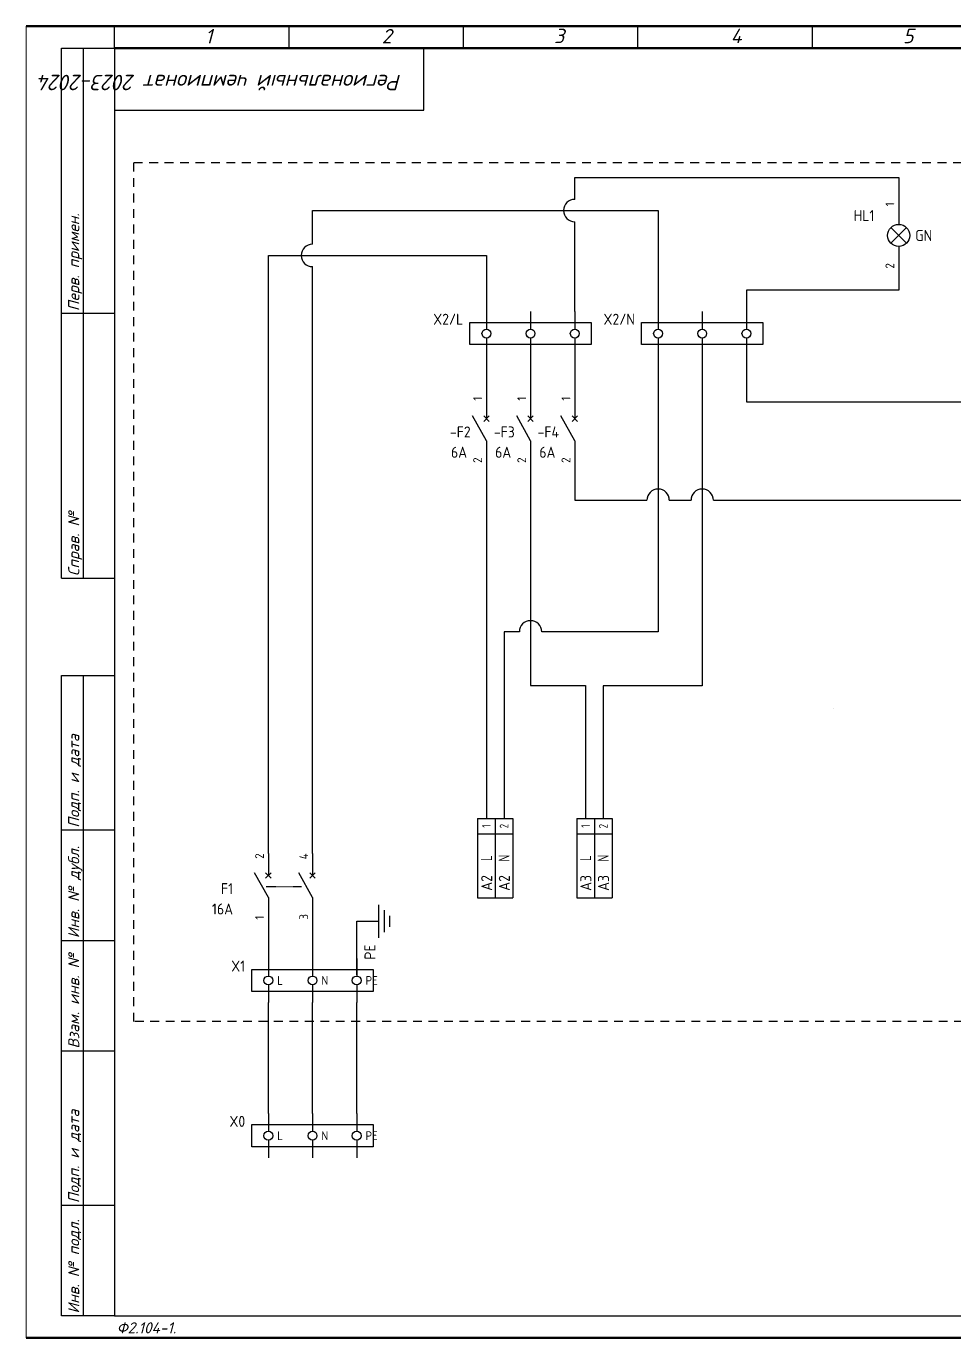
# Model space of a CAD drawing. Header units: millimetres. Extents: x 0 to 53000, y -591 to 24400.
# Drawn here: x 3951 to 4161, y 286.9 to 583.9 of the extents above; entities that cross this region are included whole.
import ezdxf
from ezdxf.enums import TextEntityAlignment as Align

# ---------------------------------------------------------------- set-up
doc = ezdxf.new("R2010")
doc.units = ezdxf.units.MM
for name, pattern in [('Caddy_Dash', [3.5, 2, -1.5]), ('Caddy_Solid', [0]), ('HIDDEN2', [0.1875, 0.125, -0.0625])]:
    doc.linetypes.add(name, pattern=pattern)
doc.layers.add('4', color=4, linetype='Continuous', lineweight=15)
doc.layers.add('Основная', color=7, linetype='Continuous', lineweight=30)
for name, color, linetype in [('BLK_12_THHN', 9, 'Continuous'), ('DESC', 150, 'Continuous'), ('LINK', 9, 'HIDDEN2'), ('MISC', 7, 'Continuous'), ('SYMS', 7, 'Continuous'), ('TAGFIXED', 7, 'Continuous'), ('TAGS', 150, 'Continuous'), ('TERMS', 123, 'Continuous'), ('WIRES', 7, 'Continuous'), ('YEL_14_THHN', 7, 'Continuous')]:
    doc.layers.add(name, color=color, linetype=linetype)
doc.layers.add('Привязки', color=2, linetype='Continuous', lineweight=0, plot=False, transparency=0.8)
doc.layers.add('рамка', color=253, linetype='Continuous', lineweight=5, transparency=0.8)
doc.styles.add('WD_IEC', font='ISOCP2.shx', dxfattribs={"width": 0.9, "height": 4})
doc.styles.add('текст', font='isocpeui.ttf')

# ---------------------------------------------------------------- blocks, each defined once
blk = doc.blocks.new('VDB1308')
for p, q in [((0, 5), (0, 1)), ((10, 5), (10, 1)), ((20, 5), (20, 1)), ((0, -1), (0, -5)), ((10, -1), (10, -5)), ((20, -1), (20, -5))]:
    blk.add_line(p, q)
blk.add_lwpolyline([(-3.75, 2.5), (23.75, 2.5), (23.75, -2.5), (-3.75, -2.5)], close=True)
for centre in [(0, 0), (10, 0), (20, 0)]:
    blk.add_circle(centre, 1)
at = {"style": 'WD_IEC'}
for tag, p in [('INST', (-5.25, 9)), ('LOC', (-5.25, 5.5)), ('TAG1', (-5.25, 2)), ('XREF', (-5.25, -2.85)), ('DESC1', (-5.25, -6.85)), ('DESC2', (-5.25, -10.35)), ('DESC3', (-5.25, -13.85))]:
    blk.add_attdef(tag, text='', height=2.5, dxfattribs=at).set_placement(p, align=Align.RIGHT)
for tag, p, height, flags in [('MFG', (26.25, 4.5), 1.5, 9), ('X2TERM01', (0, 5), 0.32, 1), ('X2TERM02', (10, 5), 0.32, 1), ('X2TERM03', (20, 5), 0.32, 1), ('CAT', (26.25, 2), 1.5, 9), ('X4TERM01', (-1, 0), 0.32, 1), ('X1TERM03', (21, 0), 0.32, 1), ('X8TERM01', (0, -5), 0.32, 1), ('X8TERM02', (10, -5), 0.32, 1), ('X8TERM03', (20, -5), 0.32, 1), ('ASSYCODE', (24.75, -4), 1, 1), ('FAMILY', (24.75, -5.5), 1, 1), ('CATDESC', (24.75, -7), 1, 1)]:
    blk.add_attdef(tag, p, '', height=height, dxfattribs=dict(at, flags=flags))
for tag, p in [('TERM01', (2, 0)), ('TERM02', (12, 0)), ('TERM03', (22, 0))]:
    blk.add_attdef(tag, text='', height=2, dxfattribs=at).set_placement(p, align=Align.MIDDLE_LEFT)
blk = doc.blocks.new('VCB1')
for p, q in [((0, 7.5), (0, 2.5)), ((0, -2.5), (-3.12, 3.12)), ((0.62, 1.88), (-0.62, 3.12)), ((-0.62, 1.88), (0.62, 3.12)), ((0, -2.5), (0, -7.5))]:
    blk.add_line(p, q)
at = {"style": 'WD_IEC'}
for tag, p in [('INST', (-8, 5.25)), ('LOC', (-8, 1.75)), ('TAG1', (-8, -1.75)), ('RATING1', (-8, -6.35)), ('DESC1', (-8, -14.35)), ('DESC2', (-8, -17.85)), ('DESC3', (-8, -21.35))]:
    blk.add_attdef(tag, text='', height=2.5, dxfattribs=at).set_placement(p, align=Align.RIGHT)
blk.add_attdef('TERM01', text='', height=2, rotation=90, dxfattribs=at).set_placement((-1, 7.5), align=Align.RIGHT)
at = {"style": 'WD_IEC', "flags": 1}
for tag, p, height in [('X2TERM01', (0, 7.5), 0.32), ('MFG', (2.75, 6.5), 1.5), ('CAT', (2.75, 4), 1.5), ('X4LINK', (-2, 0), 0.32), ('X1LINK', (-0.5, 0), 0.32), ('X8TERM02', (0, -7.5), 0.32), ('ASSYCODE', (1, -9), 1), ('FAMILY', (1, -10.5), 1), ('CATDESC', (1, -12), 1), ('CONTACT', (1, -13.5), 1), ('COMMON', (2.25, -14.75), 1)]:
    blk.add_attdef(tag, p, '', height=height, dxfattribs=at)
at = {"style": 'WD_IEC'}
blk.add_attdef('TERM02', (-1, -7.5), '', height=2, rotation=90, dxfattribs=at)
at = {"lineweight": 15, "style": 'WD_IEC'}
blk.add_attdef('XREF', text='', height=2.5, dxfattribs=at).set_placement((-8, -10.35), align=Align.RIGHT)
blk = doc.blocks.new('VCB2')
for p, q in [((0, 7.5), (0, 2.5)), ((0, -2.5), (-3.12, 3.12)), ((0.62, 1.88), (-0.62, 3.12)), ((-0.62, 1.88), (0.62, 3.12)), ((0, -2.5), (0, -7.5))]:
    blk.add_line(p, q)
at = {"style": 'WD_IEC'}
blk.add_attdef('TERM01', text='', height=2, rotation=90, dxfattribs=at).set_placement((-1, 7.5), align=Align.RIGHT)
at = {"style": 'WD_IEC', "flags": 1}
for tag, p, height in [('X2TERM01', (0, 7.5), 0.32), ('X4LINK', (-2.5, 0), 0.32), ('X1LINK', (-0.5, 0), 0.32), ('X8TERM02', (0, -7.5), 0.32), ('FAMILY', (1, -10.5), 1), ('CONTACT', (1, -13.5), 1)]:
    blk.add_attdef(tag, p, '', height=height, dxfattribs=at)
at = {"style": 'WD_IEC'}
for tag, p in [('INST', (-8, 2.65)), ('LOC', (-8, -0.35)), ('TAG2', (-8, -3.35)), ('DESC1', (-8, -13.35)), ('DESC2', (-8, -16.35)), ('DESC3', (-8, -19.35))]:
    blk.add_attdef(tag, text='', height=2.5, dxfattribs=at).set_placement(p, align=Align.RIGHT)
blk.add_attdef('TERM02', (-1, -7.5), '', height=2, rotation=90, dxfattribs=at)
at = {"style": 'WD_IEC', "flags": 1}
blk.add_attdef('RATING1', text='', height=2.5, dxfattribs=at).set_placement((-8, -6.35), align=Align.RIGHT)
at = {"lineweight": 15, "style": 'WD_IEC'}
blk.add_attdef('XREF', text='', height=2.5, dxfattribs=at).set_placement((-8, -10.35), align=Align.RIGHT)
blk = doc.blocks.new('VGND2')
for p, q in [((0, 0), (0, -5)), ((-3.75, -5), (3.75, -5)), ((-2.5, -6.25), (2.5, -6.25)), ((-1.25, -7.5), (1.25, -7.5))]:
    blk.add_line(p, q)
at = {"style": 'WD_IEC'}
for tag, p in [('INST', (-5.25, 2.75)), ('LOC', (-5.25, -0.75)), ('TAG1', (-5.25, -4.25))]:
    blk.add_attdef(tag, text='', height=2.5, dxfattribs=at).set_placement(p, align=Align.RIGHT)
at = {"style": 'WD_IEC', "flags": 1}
blk.add_attdef('X2TERM01', (0, 0), '', height=0.32, dxfattribs=at)
blk = doc.blocks.new('VLT1G')
for p, q in [((0, 7.5), (0, 2.5)), ((-1.77, -1.77), (1.77, 1.77)), ((1.77, -1.77), (-1.77, 1.77)), ((0, -2.5), (0, -7.5))]:
    blk.add_line(p, q)
blk.add_circle((0, 0), 2.5)
at = {"style": 'WD_IEC'}
for tag, p in [('INST', (-5.5, 10.25)), ('LOC', (-5.5, 6.75)), ('TAG1', (-5.5, 3.25)), ('DESC1', (-5.5, -6.35)), ('DESC2', (-5.5, -9.85)), ('DESC3', (-5.5, -13.35))]:
    blk.add_attdef(tag, text='', height=2.5, dxfattribs=at).set_placement(p, align=Align.RIGHT)
blk.add_attdef('TERM01', text='', height=2, rotation=90, dxfattribs=at).set_placement((-1, 7.5), align=Align.RIGHT)
at = {"style": 'WD_IEC', "flags": 1}
for tag, p, height in [('X2TERM01', (0, 7.5), 0.32), ('X4LINK', (-3, 0), 0.32), ('X1LINK', (3, 0), 0.32), ('ASSYCODE', (1, -4), 1), ('FAMILY', (1, -5.5), 1), ('X8TERM02', (0, -7.5), 0.32), ('CATDESC', (1, -7), 1)]:
    blk.add_attdef(tag, p, '', height=height, dxfattribs=at)
at = {"style": 'WD_IEC', "flags": 9}
for tag, p in [('MFG', (-6, -0.25)), ('CAT', (-6, -2.75))]:
    blk.add_attdef(tag, text='', height=1.5, dxfattribs=at).set_placement(p, align=Align.RIGHT)
at = {"style": 'WD_IEC'}
blk.add_attdef('TERM02', (-1, -7.5), '', height=2, rotation=90, dxfattribs=at)
at = {"lineweight": 13, "style": 'WD_IEC'}
blk.add_attdef('COLOR', text='', height=2.5, dxfattribs=at).set_placement((3.75, 0), align=Align.MIDDLE_LEFT)
at = {"lineweight": 15, "style": 'WD_IEC'}
for tag, p in [('XREF', (-5.5, -18)), ('WDTAGALT', (-5.5, -21))]:
    blk.add_attdef(tag, text='', height=2.5, dxfattribs=at).set_placement(p, align=Align.RIGHT)
blk = doc.blocks.new('*U106')
for p, q in [((8, 232), (8, 292)), ((8, 292), (20, 292)), ((13, 232), (13, 292)), ((90, 292), (90, 292)), ((90, 292), (90, 292)), ((90, 278), (90, 292)), ((90, 292), (90, 292)), ((90, 292), (90, 292)), ((90, 292), (90, 292)), ((20, 278), (90, 278)), ((8, 232), (20, 232)), ((8, 172), (8, 232)), ((13, 172), (13, 232)), ((8, 172), (20, 172)), ((8, 115), (8, 150)), ((8, 150), (20, 150)), ((13, 115), (13, 150)), ((8, 90), (8, 115)), ((8, 115), (20, 115)), ((13, 90), (13, 115)), ((8, 65), (8, 90)), ((8, 90), (20, 90)), ((13, 65), (13, 90)), ((8, 30), (8, 65)), ((8, 65), (20, 65)), ((13, 30), (13, 65)), ((230, 60), (415, 60)), ((230, 60), (230, 5)), ((237, 60), (237, 35)), ((247, 60), (247, 5)), ((270, 60), (270, 5)), ((285, 60), (285, 5)), ((295, 60), (295, 5)), ((415, 60), (415, 60)), ((415, 60), (415, 60)), ((295, 45), (415, 45)), ((365, 45), (365, 20)), ((380, 45), (380, 25)), ((397, 45), (397, 25)), ((230, 40), (295, 40)), ((365, 40), (415, 40)), ((230, 35), (295, 35)), ((8, 5), (8, 30)), ((8, 30), (20, 30)), ((13, 5), (13, 30)), ((365, 25), (415, 25)), ((385, 25), (385, 20)), ((295, 20), (415, 20)), ((365, 20), (365, 5)), ((20, 5), (8, 5))]:
    blk.add_line(p, q)
blk.add_lwpolyline([(20, 5), (415, 5), (415, 292), (20, 292)], close=True)
at = {"layer": '4'}
for p, q in [((230, 55), (295, 55)), ((230, 50), (295, 50)), ((230, 45), (295, 45)), ((370, 40), (370, 25)), ((375, 40), (375, 25)), ((230, 30), (295, 30)), ((230, 25), (295, 25)), ((230, 20), (295, 20)), ((230, 15), (295, 15)), ((230, 10), (295, 10))]:
    blk.add_line(p, q, dxfattribs=at)
at = {"layer": 'Привязки'}
blk.add_lwpolyline([(0, 0), (420, 0), (420, 297), (0, 297)], close=True, dxfattribs=at)
at = {"layer": 'рамка'}
blk.add_lwpolyline([(0, 297), (420, 297), (420, 0), (0, 0)], close=True, dxfattribs=at)
at = {"style": 'текст'}
for s, p in [('Перв. примен.', (12, 232.5)), ('Справ. №', (12, 172.5)), ('Подп. и дата', (12, 115.5)), ('Инв. № дубл.', (12, 90.5)), ('Взам. инв. №', (12, 65.5)), ('Подп. и дата', (12, 30.5)), ('Инв. № подл.', (12, 5.5))]:
    blk.add_text(s, height=2.5, rotation=90, dxfattribs=at).set_placement(p)
for s, height, p in [('Лит.', 2.5, (365.5, 41)), ('Масса', 2.5, (380.5, 41)), ('Масштаб', 2.5, (397.5, 41)), ('Изм.', 2.5, (230.5, 36)), ('Лист', 2.5, (237.5, 36)), ('№ Докум.', 2.5, (247.5, 36)), ('Подп.', 2.5, (270.5, 36)), ('Дата', 2.5, (285.5, 36)), ('Разраб.', 2.5, (230.5, 31)), ('Пров.', 2.5, (230.5, 26)), ('Т.контр.', 2.5, (230.5, 21)), ('Лист', 2.5, (365.5, 21)), ('Листов', 2.5, (385.5, 21)), ('Н.контр.', 2.5, (230.5, 11)), ('Утв.', 2.5, (230.5, 6)), ('Ф2.104-1а.', 0.005, (20, 4.99)), ('Ф2.104-1.', 2.5, (20.5, 1)), ('Формат', 2.5, (365.5, 1)), ('А3', 2.5, (380.5, 1)), ('А4', 0.025, (419.61, 0.01)), ('А2', 0.00833, (419.87, 0)), ('А1', 0.00625, (419.9, 0)), ('А0', 0.005, (419.92, 0))]:
    blk.add_text(s, height=height, dxfattribs=at).set_placement(p)
for tag, p, height in [('12', (90, 292), 0.00000373), ('13', (90, 292), 0.00000373), ('27', (90, 292), 0.00000522), ('29', (105, 279), 3.5), ('28', (415, 60), 0.0000438), ('ИЗМ4', (230.5, 56), 2.5), ('ЛИСТИЗМ4', (237.5, 56), 2.5), ('№ДОКУМИЗМ4', (247.5, 56), 2.5), ('ПОДПИЗМ4', (270.5, 56), 2.5), ('ДАТАИЗМ4', (285.5, 56), 2.5), ('ИЗМ3', (230.5, 51), 2.5), ('ЛИСТИЗМ3', (237.5, 51), 2.5), ('№ДОКУМИЗМ3', (247.5, 51), 2.5), ('ПОДПИЗМ3', (270.5, 51), 2.5), ('ДАТАИЗМ3', (285.5, 51), 2.5), ('ОБОЗНАЧЕНИЕ', (300, 51), 5), ('ИЗМ2', (230.5, 46), 2.5), ('ЛИСТИЗМ2', (237.5, 46), 2.5), ('№ДОКУМИЗМ2', (247.5, 46), 2.5), ('ПОДПИЗМ2', (270.5, 46), 2.5), ('ДАТАИЗМ2', (285.5, 46), 2.5), ('ИЗМ1', (230.5, 41), 2.5), ('ЛИСТИЗМ1', (237.5, 41), 2.5), ('№ДОКУМИЗМ1', (247.5, 41), 2.5), ('ПОДПИЗМ1', (270.5, 41), 2.5), ('ДАТАИЗМ1', (285.5, 41), 2.5), ('РАЗРАБ', (247.5, 31), 2.5), ('ДАТАРАЗРАБ', (285.5, 31), 2.5), ('ПРОВ', (247.5, 26), 2.5), ('ДАТАПРОВ', (285.5, 26), 2.5), ('ТКОНТР', (247.5, 21), 2.5), ('ДАТАТКОНТР', (285.5, 21), 2.5), ('ЛИСТОВ', (400.5, 21), 2.5), ('10', (230.5, 16), 2.5), ('11', (247.5, 16), 2.5), ('НКОНТР', (247.5, 11), 2.5), ('ДАТАНКОНТР', (285.5, 11), 2.5), ('УТВ', (247.5, 6), 2.5), ('ДАТАУТВ', (285.5, 6), 2.5)]:
    blk.add_attdef(tag, p, '', height=height, dxfattribs=at)
for tag, p, height, rotation in [('ОБОЗНАЧЕНИЕ-ВЕРХ', (85, 286), 3.5, 180), ('ПРИМЕНЯЕМОСТЬ', (19, 232.5), 2.5, 90), ('СПРАВ№', (19, 172.5), 2.5, 90), ('ДАТАУЧЁТАДУБЛ', (19, 115.5), 2.5, 90), ('ИНВ№ДУБЛ', (19, 90.5), 2.5, 90), ('ВЗАМИНВ№', (19, 65.5), 2.5, 90), ('ДАТАУЧЁТА', (19, 30.5), 2.5, 90), ('ИНВ№ПОДЛ', (19, 5.5), 2.5, 90)]:
    blk.add_attdef(tag, p, '', height=height, rotation=rotation, dxfattribs=at)
blk.add_attdef('30', text='', height=5, dxfattribs=at).set_placement((355, 64), align=Align.MIDDLE)
for tag, height, p in [('НАИМЕНОВАНИЕ1', 5, (330, 36)), ('НАИМЕНОВАНИЕ2', 3.5, (330, 31)), ('МАССА', 3.5, (388.5, 31)), ('МАСШТАБ', 3.5, (406, 31)), ('НАИМЕНОВАНИЕ3', 3.5, (330, 26)), ('НАИМЕНОВАНИЕ4', 2.5, (330, 21)), ('ЛИСТ', 2.5, (380.5, 21)), ('МАТЕРИАЛ1', 2.5, (330, 16)), ('ПРЕДПРИЯТИЕ1', 3.5, (390, 16)), ('МАТЕРИАЛ2', 2.5, (330, 11)), ('ПРЕДПРИЯТИЕ2', 3.5, (390, 11)), ('ПРЕДПРИЯТИЕ3', 3.5, (390.02, 6)), ('МАТЕРИАЛ3', 2.5, (330, 6))]:
    blk.add_attdef(tag, text='', height=height, dxfattribs=at).set_placement(p, align=Align.CENTER)
for tag, p in [('ЛИТЕРА', (367.5, 31)), ('ЛИТЕРА2', (372.5, 31)), ('ЛИТЕРА3', (377.5, 31))]:
    blk.add_attdef(tag, text='', height=2.5, dxfattribs=at).set_placement(p, align=Align.RIGHT)
for tag, p in [('ИНДЕКС', (367.5, 31)), ('ИНДЕКС2', (372.5, 31)), ('ИНДЕКС3', (377.5, 31))]:
    blk.add_attdef(tag, text='', height=2.5, dxfattribs=at).set_placement(p, align=Align.TOP_LEFT)
blk = doc.blocks.new('PLCIOI1TV')
for p, q in [((-2, 9), (-2, -9)), ((-2, 9), (2, 9)), ((2, 9), (2, -9)), ((-2, 5.5), (2, 5.5)), ((-2, -9), (2, -9))]:
    blk.add_line(p, q)
at = {"style": 'WD_IEC', "width": 0.9}
blk.add_attdef('TERMDESC01', text='', height=2, rotation=90, dxfattribs=at).set_placement((2.25, 10), align=Align.TOP_LEFT)
at = {"style": 'WD_IEC', "width": 0.8}
for tag, p in [('INST', (-3.5, 6.5)), ('LOC', (-3.5, 3))]:
    blk.add_attdef(tag, text='', height=2.5, dxfattribs=at).set_placement(p, align=Align.RIGHT)
for tag, height, p in [('TERM01', 2, (0, 7.25)), ('TAGA01', 2.5, (0, 0))]:
    blk.add_attdef(tag, text='', height=height, rotation=90, dxfattribs=at).set_placement(p, align=Align.MIDDLE)
at = {"style": 'WD_IEC', "flags": 1}
blk.add_attdef('X2TERM01', text='', height=0.25, rotation=90, dxfattribs=at).set_placement((0, 9), align=Align.RIGHT)
at = {"style": 'WD_IEC', "width": 0.9}
blk.add_attdef('LINE1', text='', height=2.5, rotation=90, dxfattribs=at).set_placement((4.41, 1), align=Align.CENTER)
blk.add_attdef('LINE2', text='', height=2.5, rotation=90, dxfattribs=at).set_placement((5.02, 1), align=Align.TOP_CENTER)
at = {"style": 'WD_IEC'}
for tag, p in [('TAG1', (-3.5, -0.5)), ('XREF', (-3.5, -4.5))]:
    blk.add_attdef(tag, text='', height=2.5, dxfattribs=at).set_placement(p, align=Align.RIGHT)
at = {"linetype": 'Continuous', "style": 'WD_IEC', "flags": 9}
for tag, p in [('ASSYCODE', (-2.39, -1.18)), ('FAMILY', (-2.39, -7.68))]:
    blk.add_attdef(tag, text='', height=0.16, rotation=90, dxfattribs=at).set_placement(p, align=Align.CENTER)
at = {"style": 'WD_IEC'}
for tag, width, p in [('MFG', 0.8, (-7, -20)), ('DESC', 0.8, (-4, -20)), ('DESCA01', 0.9, (-0.5, -20)), ('DESCB01', 0.9, (2.5, -20)), ('DESCC01', 0.9, (5.5, -20)), ('DESCD01', 0.9, (8.5, -20)), ('DESCE01', 0.9, (11.5, -20)), ('CAT', 0.9, (-7, -27))]:
    blk.add_attdef(tag, text='', height=2.5, rotation=90, dxfattribs=dict(at, width=width)).set_placement(p, align=Align.RIGHT)

msp = doc.modelspace()

# ---------------------------------------------------------------- linework, layer by layer
at = {"linetype": 'Caddy_Solid', "lineweight": 50}
for p, q in [((4371, 583.88897), (3951, 583.88897)), ((3971.00001, 578.88897), (4366.00001, 578.88897)), ((3951, 286.88897), (4371, 286.88897))]:
    msp.add_line(p, q, dxfattribs=at)
at = {"linetype": 'Caddy_Solid', "lineweight": 25}
for p, q in [((3971.00001, 578.88897), (3971.00001, 583.88897)), ((4010.50001, 578.88897), (4010.50001, 583.88897)), ((4050.00001, 578.88897), (4050.00001, 583.88897)), ((4089.50001, 578.88897), (4089.50001, 583.88897)), ((4129.00001, 578.88897), (4129.00001, 583.88897))]:
    msp.add_line(p, q, dxfattribs=at)
msp.add_line((3971.00001, 583.88897), (4366.00001, 583.88897))
at = {"layer": 'BLK_12_THHN', "linetype": 'Caddy_Dash'}
msp.add_lwpolyline([(3975.33719, 553.00576), (4355.59259, 553.00576), (4355.59259, 358.48477), (3975.33719, 358.48477)], close=True, dxfattribs=at)
at = {"layer": 'LINK'}
msp.add_lwpolyline([(4005.32371, 389.0859), (4013.32371, 389.0859)], dxfattribs=at)
at = {"layer": 'WIRES'}
for p, q in [((4005.82371, 381.58591), (4005.82371, 369.05606)), ((4015.82371, 381.58591), (4015.82371, 369.05606)), ((4025.83027, 369.05606), (4025.83027, 381.20948))]:
    msp.add_line(p, q, dxfattribs=at)
at = {"layer": 'YEL_14_THHN'}
for p, q in [((4075.18793, 544.6824), (4075.18793, 549.61579)), ((4075.18793, 549.61579), (4148.53427, 549.61579)), ((4148.53427, 549.61579), (4148.53427, 544.00557)), ((4015.82371, 534.5224), (4015.82371, 542.1424)), ((4015.82371, 542.1424), (4094.05325, 542.1424)), ((4094.05325, 542.1424), (4094.05325, 519.2824)), ((4075.18793, 519.2824), (4075.18793, 539.6024)), ((4005.82371, 396.58591), (4005.82371, 531.9824)), ((4005.82371, 531.9824), (4055.18793, 531.9824)), ((4055.18793, 531.9824), (4055.18793, 519.2824)), ((4015.82371, 396.58591), (4015.82371, 529.4424)), ((4148.53427, 529.00557), (4148.53427, 524.14399)), ((4148.53427, 524.14399), (4114.05325, 524.14399)), ((4114.05325, 524.14399), (4114.05325, 519.2824)), ((4055.18793, 509.2824), (4055.18793, 500.00888)), ((4065.18793, 509.2824), (4065.18793, 500.00888)), ((4075.18793, 509.2824), (4075.18793, 500.00888)), ((4094.05325, 509.2824), (4094.05325, 446.73037)), ((4104.05325, 509.2824), (4104.05325, 434.50888)), ((4114.05325, 509.2824), (4114.05325, 498.83208)), ((4114.05325, 498.83208), (4281.68134, 498.83208)), ((4055.18793, 485.00888), (4055.18793, 404.49833)), ((4065.18793, 485.00888), (4065.18793, 434.59361)), ((4075.18793, 485.00888), (4075.18793, 476.53532)), ((4075.18793, 476.53532), (4091.51325, 476.53532)), ((4096.59325, 476.53532), (4101.51325, 476.53532)), ((4106.59325, 476.53532), (4261.68134, 476.53532)), ((4062.64793, 446.73037), (4059.18793, 446.73037)), ((4059.18793, 446.73037), (4059.18793, 404.49833)), ((4094.05325, 446.73037), (4067.72793, 446.73037)), ((4065.18793, 434.59361), (4077.64249, 434.59361)), ((4077.64249, 434.59361), (4077.64249, 404.49833)), ((4104.05325, 434.50888), (4081.64249, 434.50888)), ((4081.64249, 434.50888), (4081.64249, 404.49833)), ((4133.73735, 429.44993), (4133.73735, 429.44993)), ((4005.82371, 337.64682), (4005.82371, 362.80606)), ((4015.82371, 337.64682), (4015.82371, 362.80606)), ((4025.82371, 337.64682), (4025.82371, 362.80606))]:
    msp.add_line(p, q, dxfattribs=at)
for centre, start, end in [((4075.18793, 542.1424), 90, 270), ((4015.82371, 531.9824), 90, 270), ((4094.05325, 476.53532), 0, 180), ((4104.05325, 476.53532), 0, 180), ((4065.18793, 446.73037), 0, 180)]:
    msp.add_arc(centre, 2.54, start, end, dxfattribs=at)
at = {"layer": 'Основная', "linetype": 'Caddy_Solid', "lineweight": 50}
msp.add_line((4371.00001, 583.88897), (3951.00001, 583.88897), dxfattribs=at)
at = {"layer": 'Привязки'}
for p, q in [((3951, 286.88897), (3951, 583.88897)), ((3951, 583.88897), (4371, 583.88897)), ((4371, 286.88897), (3951, 286.88897))]:
    msp.add_line(p, q, dxfattribs=at)

# ---------------------------------------------------------------- block references
msp.add_blockref('*U106', (3951, 286.88897)).add_auto_attribs({'ОБОЗНАЧЕНИЕ': 'Региональный чемпионат 2023-2024', 'ОБОЗНАЧЕНИЕ-ВЕРХ': 'Региональный чемпионат 2023-2024', 'РАЗРАБ': 'МК', 'ЛИСТОВ': '4', 'ЛИСТ': '1', 'МАТЕРИАЛ1': 'Принципиальная', 'МАТЕРИАЛ2': 'электрическая', 'МАТЕРИАЛ3': 'схема', 'ДАТАРАЗРАБ': '2023'})
at = {"layer": 'SYMS'}
ref = msp.add_blockref('VLT1G', (4148.53427, 536.50557), dxfattribs=at)
ref.add_attrib('TERM02', '2', (4147.53427, 529.00557), dxfattribs={"layer": 'TERMS', "height": 2, "rotation": 90, "style": 'WD_IEC'})
ref.add_attrib('TERM01', '1', dxfattribs={"layer": 'TERMS', "height": 2, "rotation": 90, "style": 'WD_IEC'}).set_placement((4147.53427, 544.00557), align=Align.RIGHT)
ref.add_attrib('COLOR', 'GN', dxfattribs={"layer": 'MISC', "lineweight": 13, "height": 2.5, "style": 'WD_IEC'}).set_placement((4152.28427, 536.50557), align=Align.MIDDLE_LEFT)
ref.add_attrib('TAG1', 'HL1', dxfattribs={"layer": 'TAGS', "height": 2.5, "style": 'WD_IEC'}).set_placement((4143.03427, 539.75557), align=Align.RIGHT)
ref = msp.add_blockref('VDB1308', (4055.18793, 514.2824), dxfattribs=at)
ref.add_attrib('TAG1', 'X2/L', dxfattribs={"layer": 'TAGS', "height": 2.5, "style": 'WD_IEC'}).set_placement((4049.93793, 516.2824), align=Align.RIGHT)
ref = msp.add_blockref('VDB1308', (4094.05325, 514.2824), dxfattribs=at)
ref.add_attrib('TAG1', 'X2/N', dxfattribs={"layer": 'TAGS', "height": 2.5, "style": 'WD_IEC'}).set_placement((4088.80325, 516.2824), align=Align.RIGHT)
ref = msp.add_blockref('VCB1', (4055.18793, 492.50888), dxfattribs=at)
ref.add_attrib('TERM02', '2', (4054.18793, 485.00888), dxfattribs={"layer": 'TERMS', "height": 2, "rotation": 90, "style": 'WD_IEC'})
ref.add_attrib('TERM01', '1', dxfattribs={"layer": 'TERMS', "height": 2, "rotation": 90, "style": 'WD_IEC'}).set_placement((4054.18793, 500.00888), align=Align.RIGHT)
ref.add_attrib('DESC1', '6A', dxfattribs={"layer": 'DESC', "height": 2.5, "style": 'WD_IEC'}).set_placement((4050.81293, 486.15888), align=Align.RIGHT)
ref.add_attrib('TAG1', '-F2', dxfattribs={"layer": 'TAGS', "height": 2.5, "style": 'WD_IEC'}).set_placement((4051.61407, 490.75888), align=Align.RIGHT)
ref = msp.add_blockref('VCB1', (4065.18793, 492.50888), dxfattribs=at)
ref.add_attrib('TERM02', '2', (4064.18793, 485.00888), dxfattribs={"layer": 'TERMS', "height": 2, "rotation": 90, "style": 'WD_IEC'})
ref.add_attrib('TERM01', '1', dxfattribs={"layer": 'TERMS', "height": 2, "rotation": 90, "style": 'WD_IEC'}).set_placement((4064.18793, 500.00888), align=Align.RIGHT)
ref.add_attrib('DESC1', '6A', dxfattribs={"layer": 'DESC', "height": 2.5, "style": 'WD_IEC'}).set_placement((4060.81293, 486.15888), align=Align.RIGHT)
ref.add_attrib('TAG1', '-F3', dxfattribs={"layer": 'TAGS', "height": 2.5, "style": 'WD_IEC'}).set_placement((4061.61407, 490.75888), align=Align.RIGHT)
ref = msp.add_blockref('VCB1', (4075.18793, 492.50888), dxfattribs=at)
ref.add_attrib('TERM02', '2', (4074.18793, 485.00888), dxfattribs={"layer": 'TERMS', "height": 2, "rotation": 90, "style": 'WD_IEC'})
ref.add_attrib('TERM01', '1', dxfattribs={"layer": 'TERMS', "height": 2, "rotation": 90, "style": 'WD_IEC'}).set_placement((4074.18793, 500.00888), align=Align.RIGHT)
ref.add_attrib('DESC1', '6A', dxfattribs={"layer": 'DESC', "height": 2.5, "style": 'WD_IEC'}).set_placement((4070.81293, 486.15888), align=Align.RIGHT)
ref.add_attrib('TAG1', '-F4', dxfattribs={"layer": 'TAGS', "height": 2.5, "style": 'WD_IEC'}).set_placement((4071.61407, 490.75888), align=Align.RIGHT)
ref = msp.add_blockref('PLCIOI1TV', (4055.18793, 395.49833), dxfattribs=at)
ref.add_attrib('TAGA01', 'L', dxfattribs={"layer": 'TAGS', "height": 2.5, "rotation": 90, "style": 'WD_IEC', "width": 0.8}).set_placement((4055.18793, 395.49833), align=Align.MIDDLE)
ref.add_attrib('TAG1F', 'A2', dxfattribs={"layer": 'TAGFIXED', "height": 2.5, "rotation": 90, "style": 'WD_IEC'}).set_placement((4055.24477, 389.88395), align=Align.MIDDLE_CENTER)
ref.add_attrib('TERM01', '1', dxfattribs={"layer": 'TERMS', "height": 2, "rotation": 90, "style": 'WD_IEC', "width": 0.8}).set_placement((4055.18793, 402.74833), align=Align.MIDDLE)
ref = msp.add_blockref('PLCIOI1TV', (4059.18793, 395.49833), dxfattribs=at)
ref.add_attrib('TAGA01', 'N', dxfattribs={"layer": 'TAGS', "height": 2.5, "rotation": 90, "style": 'WD_IEC', "width": 0.8}).set_placement((4059.18793, 395.49833), align=Align.MIDDLE)
ref.add_attrib('TAG1F', 'A2', dxfattribs={"layer": 'TAGFIXED', "height": 2.5, "rotation": 90, "style": 'WD_IEC'}).set_placement((4059.24477, 389.88395), align=Align.MIDDLE_CENTER)
ref.add_attrib('TERM01', '2', dxfattribs={"layer": 'TERMS', "height": 2, "rotation": 90, "style": 'WD_IEC', "width": 0.8}).set_placement((4059.18793, 402.74833), align=Align.MIDDLE)
ref = msp.add_blockref('PLCIOI1TV', (4077.64249, 395.49833), dxfattribs=at)
ref.add_attrib('TAGA01', 'L', dxfattribs={"layer": 'TAGS', "height": 2.5, "rotation": 90, "style": 'WD_IEC', "width": 0.8}).set_placement((4077.64249, 395.49833), align=Align.MIDDLE)
ref.add_attrib('TAG1F', 'A3', dxfattribs={"layer": 'TAGFIXED', "height": 2.5, "rotation": 90, "style": 'WD_IEC'}).set_placement((4077.69932, 389.88395), align=Align.MIDDLE_CENTER)
ref.add_attrib('TERM01', '1', dxfattribs={"layer": 'TERMS', "height": 2, "rotation": 90, "style": 'WD_IEC', "width": 0.8}).set_placement((4077.64249, 402.74833), align=Align.MIDDLE)
ref = msp.add_blockref('PLCIOI1TV', (4081.64249, 395.49833), dxfattribs=at)
ref.add_attrib('TAGA01', 'N', dxfattribs={"layer": 'TAGS', "height": 2.5, "rotation": 90, "style": 'WD_IEC', "width": 0.8}).set_placement((4081.64249, 395.49833), align=Align.MIDDLE)
ref.add_attrib('TAG1F', 'A3', dxfattribs={"layer": 'TAGFIXED', "height": 2.5, "rotation": 90, "style": 'WD_IEC'}).set_placement((4081.69932, 389.88395), align=Align.MIDDLE_CENTER)
ref.add_attrib('TERM01', '2', dxfattribs={"layer": 'TERMS', "height": 2, "rotation": 90, "style": 'WD_IEC', "width": 0.8}).set_placement((4081.64249, 402.74833), align=Align.MIDDLE)
ref = msp.add_blockref('VCB1', (4005.82371, 389.08591), dxfattribs=at)
ref.add_attrib('TERM02', '1', (4004.82371, 381.58591), dxfattribs={"layer": 'TERMS', "height": 2, "rotation": 90, "style": 'WD_IEC'})
ref.add_attrib('TERM01', '2', dxfattribs={"layer": 'TERMS', "height": 2, "rotation": 90, "style": 'WD_IEC'}).set_placement((4004.82371, 396.58591), align=Align.RIGHT)
ref.add_attrib('RATING1', '16A', dxfattribs={"layer": 'MISC', "height": 2.5, "style": 'WD_IEC'}).set_placement((3997.82371, 382.73591), align=Align.RIGHT)
ref.add_attrib('TAG1', 'F1', dxfattribs={"layer": 'TAGS', "height": 2.5, "style": 'WD_IEC'}).set_placement((3997.82371, 387.33591), align=Align.RIGHT)
ref = msp.add_blockref('VCB2', (4015.82371, 389.08591), dxfattribs=at)
ref.add_attrib('TERM02', '3', (4014.82371, 381.58591), dxfattribs={"layer": 'TERMS', "height": 2, "rotation": 90, "style": 'WD_IEC'})
ref.add_attrib('TERM01', '4', dxfattribs={"layer": 'TERMS', "height": 2, "rotation": 90, "style": 'WD_IEC'}).set_placement((4014.82371, 396.58591), align=Align.RIGHT)
ref = msp.add_blockref('VGND2', (4025.83027, 381.20948), dxfattribs=dict(at, rotation=90))
ref.add_attrib('TAG1', 'PE', dxfattribs={"layer": 'TAGS', "height": 2.5, "rotation": 90, "style": 'WD_IEC'}).set_placement((4030.08027, 375.95948), align=Align.RIGHT)
at = {"layer": 'WIRES'}
ref = msp.add_blockref('VDB1308', (4005.82371, 367.80606), dxfattribs=at)
ref.add_attrib('TERM03', 'PE', dxfattribs={"layer": 'TERMS', "height": 2, "style": 'WD_IEC'}).set_placement((4027.82371, 367.80606), align=Align.MIDDLE_LEFT)
ref.add_attrib('TERM02', 'N', dxfattribs={"layer": 'TERMS', "height": 2, "style": 'WD_IEC'}).set_placement((4017.82371, 367.80606), align=Align.MIDDLE_LEFT)
ref.add_attrib('TERM01', 'L', dxfattribs={"layer": 'TERMS', "height": 2, "style": 'WD_IEC'}).set_placement((4007.82371, 367.80606), align=Align.MIDDLE_LEFT)
ref.add_attrib('TAG1', 'X1', dxfattribs={"layer": 'TAGS', "height": 2.5, "style": 'WD_IEC'}).set_placement((4000.57371, 369.80606), align=Align.RIGHT)
ref = msp.add_blockref('VDB1308', (4005.82371, 332.64682), dxfattribs=at)
ref.add_attrib('TERM03', 'PE', dxfattribs={"layer": 'TERMS', "height": 2, "style": 'WD_IEC'}).set_placement((4027.82371, 332.64682), align=Align.MIDDLE_LEFT)
ref.add_attrib('TERM02', 'N', dxfattribs={"layer": 'TERMS', "height": 2, "style": 'WD_IEC'}).set_placement((4017.82371, 332.64682), align=Align.MIDDLE_LEFT)
ref.add_attrib('TERM01', 'L', dxfattribs={"layer": 'TERMS', "height": 2, "style": 'WD_IEC'}).set_placement((4007.82371, 332.64682), align=Align.MIDDLE_LEFT)
ref.add_attrib('TAG1', 'X0', dxfattribs={"layer": 'TAGS', "height": 2.5, "style": 'WD_IEC'}).set_placement((4000.57371, 334.64682), align=Align.RIGHT)

# ---------------------------------------------------------------- texts
at = {"lineweight": 60, "style": 'текст'}
for s, p in [('1', (3991.50001, 579.98897)), ('2', (4031.50001, 579.98897)), ('3', (4070.50001, 580.04897)), ('4', (4110.50001, 580.04897)), ('5', (4149.50001, 580.04897))]:
    msp.add_text(s, height=3.27499, dxfattribs=at).set_placement(p)

doc.saveas('drawing.dxf')
